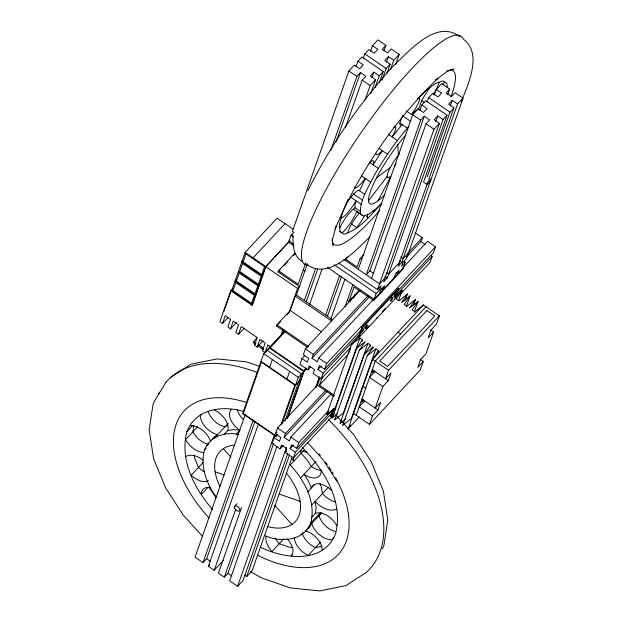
<?xml version="1.0" encoding="UTF-8"?>
<svg xmlns="http://www.w3.org/2000/svg" width="622" height="622" viewBox="0 0 622 622"><rect width="100%" height="100%" fill="white"/><g stroke="black" fill="none" stroke-linecap="round" stroke-linejoin="round"><path stroke-width="0.93" d="M332.265 238.98L332.171 240.768L336.035 226.081L335.141 229.028C358.614 172.582 394.169 120.816 437.989 78.216L435.594 80.09L448.104 70.752L446.487 71.483M243.311 411.375C222.256 405.194 195.728 408.786 186.857 431.746C179.517 459.977 194.367 488.604 212.499 509.449M193.854 425.72L192.921 431.831A16.118 9.493 43 0 0 208.572 444.45M238.109 434.389C224.946 431.443 209.412 436.768 204.413 450.141C199.95 466.679 206.691 483.838 216.269 497.266M265.291 535.775C280.825 542.571 303.909 541.016 310.798 522.985C316.24 501.659 304.415 480.223 290.256 464.984L303.785 450.491M311.653 517.364L315.284 513.477L316.139 507.855L315.129 501.402A18.38 10.823 43 0 0 336.588 508.85M408.693 126.81C395.437 141.73 384.209 158.346 374.149 175.544C368.442 187.712 359.298 200.144 360.535 214.186L363.489 216.013L368.838 214.1L376.24 208.588L380.703 204.21M232.076 289.284L230.77 290.684L219.885 321.605L222.544 323.424L227.769 317.826M223.92 311.42L231.228 290.676L232.527 289.284M293.04 229.106L277.078 218.182L245.138 252.4L231.664 290.661L252.408 304.866L252.05 305.254L230.77 290.684M222.544 323.424L225.265 315.696L230.583 319.335L227.862 327.063L230.521 328.882L236.399 322.585M230.521 328.882L233.242 321.154L238.56 324.801L235.839 332.529L238.498 334.348L244.384 328.051M238.498 334.348L241.219 326.62L257.181 337.544L254.46 345.272L257.119 347.099L262.997 340.794M252.05 305.254L265.656 266.605L289.829 240.706M252.408 304.866L265.882 266.605L273.058 258.923M256.917 337.971L253.613 341.509L253.208 342.668L255.564 344.285M299.392 286.517L278.112 271.946L278.516 270.788L295.015 253.107M293.46 232.636L291.042 235.233L288.592 242.183L294.105 245.962M379.389 82.485L383.245 71.53L361.965 56.967L357.953 61.259L363.279 64.898L359.648 68.793L354.33 65.147L348.88 70.978L292.402 231.368L293.996 232.457M257.119 347.099L259.84 339.363L265.159 343.01L262.437 350.738L265.096 352.557L267.818 344.829L270.858 346.913M356.025 66.748L357.953 61.259M330.772 150.54L356.865 76.444L360.488 72.556L365.814 76.195L362.183 80.082L345.428 127.65M363.232 58.452L364.834 53.889L368.846 49.597L374.164 53.235L377.795 49.348L372.477 45.701L377.919 39.87L385.897 45.336L383.968 50.825M336.012 142.073L360.488 72.556M284.806 331.067L263.72 353.654L242.627 413.56L275.632 436.154M370.541 51.191L372.477 45.701M245.293 414.439L195.044 557.141L203.021 562.599L206.652 558.712L254.973 421.506M307.952 347.612L276.432 326.029L276.837 324.871L290.272 310.479L295.302 296.181L296.391 295.015L332.646 319.84M268.564 349.541L269.163 347.822L303.738 371.497L287.162 418.59M305.752 262.811L298.202 284.262L278.516 270.788M269.645 367.307L272.366 359.578M281.136 335.141L283.072 329.644M289.191 312.26L297.573 288.46L299.532 286.361M371.979 77.672L373.915 72.183L379.233 75.83L375.043 87.718M282.629 334.107L283.912 330.453M296.134 295.769L307.392 263.782M365.005 100.181L370.16 85.548L375.602 79.717L370.284 76.071L373.915 72.183M203.021 562.599L253.278 419.904M370.774 93.44L375.602 79.717M223.453 560.368L214.217 570.265L208.347 566.245L258.596 423.551M386.503 62.122L388.431 56.633L393.749 60.272L390.53 69.423M304.43 300.317L315.681 268.362M381.939 80.316L386.114 68.459L390.126 64.159L384.8 60.521L388.431 56.633M306.133 301.903L317.702 269.038M386.9 73.31L390.126 64.159M214.217 570.265L235.746 509.13M309.429 304.873L321.971 269.264M395.654 64.501L399.2 54.441L391.215 48.975L387.592 52.87L382.266 49.224L385.897 45.336M241.561 507.451L218.431 573.15L224.301 577.169L227.932 573.282L273.672 443.393M286.929 379.14L289.65 371.412M224.301 577.169L274.551 434.475M277.42 434.117L274.115 437.655L272.078 443.447L280.055 448.913L283.352 445.375M274.115 437.655L279.433 441.293L280.794 437.429L275.476 433.783L277.521 427.99L317.772 384.863M304.601 355.753L301.958 358.583L299.921 364.383L307.898 369.841L310.541 367.019M360.138 290.241L305.363 348.919L303.318 354.719L308.644 358.358L307.284 362.222L301.958 358.583M280.934 424.764L294.906 385.08L261.395 362.136L243.295 413.537L276.806 436.481M282.038 423.504L298.296 377.329L306.351 368.706M284.985 420.923L301.561 373.83L266.986 350.155M276.977 446.347L229.619 580.816L237.596 586.274L243.047 580.443L287.823 453.298M287.628 417.906L303.971 371.497L306.568 368.714M325.71 314.887L339.534 275.632M344.977 260.167L347.364 256.886M280.055 448.913L281.416 445.049L286.734 448.687L285.374 452.552L293.351 458.017L333.61 414.89M331.075 393.967L290.816 437.095L289.455 440.959L284.137 437.32L285.498 433.456L325.757 390.328M307.898 369.841L309.258 365.977L314.577 369.623L313.216 373.488L321.193 378.946L350.894 347.13M373.433 299.345L318.658 358.023L317.298 361.895L311.98 358.249L313.34 354.385L368.115 295.707M327.405 316.474L341.556 276.308M330.71 319.436L344.852 279.27M237.596 586.274L286.563 447.241M293.351 458.017L295.396 452.217L290.077 448.579L291.438 444.714L296.756 448.353L333.05 409.47M321.193 378.946L323.238 373.153L317.92 369.507L319.28 365.643L324.598 369.289L360.892 330.399M244.392 574.992L246.677 576.555L289.518 454.9M364.041 254.281L360.084 258.519L357.09 267.025L345.381 259.009M315.898 387.039L319.42 377.033M316.116 387.071L319.63 377.087M292.06 457.294L252.12 570.724L246.677 576.555M320.042 377.849L317.445 385.212L333.991 396.548M345.117 306.646L352.829 284.736M358.272 269.272L412.713 114.689L418.155 108.85L423.481 112.496L427.104 108.609L421.786 104.962L425.798 100.671L447.07 115.241L423.94 180.94M296.756 448.353L298.793 442.561L328.494 410.745M324.598 369.289L326.643 363.489L435.532 246.833L427.555 241.375L402.473 268.238M334.411 395.39L319.451 385.15L322.282 377.103M347.387 300.193L348.981 301.289L354.019 286.983L373.698 300.465L402.737 269.357L405.186 262.398L403.592 261.31M350.24 301.724L351.523 298.07M353.871 297.837L355.154 294.183M419.858 110.452L421.786 104.962M424.321 116.26L420.69 120.147L366.257 274.737L369.88 270.85L424.321 116.26L429.639 119.906L426.016 123.794L371.575 278.384M427.065 102.156L428.667 97.592L432.679 93.3L437.997 96.939L441.628 93.051L436.31 89.412L441.752 83.581L449.729 89.039L447.801 94.528M434.374 94.902L436.31 89.412M361.911 341.571L362.556 339.736L359.897 337.917L335.398 407.48L326.814 414.345L351.313 344.782L358.567 337.007L361.973 327.343L398.267 288.46L398.803 288.826L395.398 298.49L359.104 337.373L358.567 337.007M348.802 353.148L350.373 348.678M334.504 413.062L331.199 416.6L330.671 416.235L333.454 408.327M331.199 416.6L333.983 408.693M359.104 337.373L362.502 327.708L398.803 288.826M435.812 121.383L437.748 115.894L443.066 119.533L387.265 277.987L383.634 281.875L439.435 123.42L434.117 119.782L437.748 115.894M337.14 413.988L332.132 417.992L356.631 348.429L362.556 339.736M332.871 416.406L333.275 415.247M373.698 300.465L376.147 293.506L379.778 289.619L381.138 285.755L377.507 289.642L338.539 262.95M377.507 289.642L433.993 129.252L439.435 123.42M369.896 347.029L370.541 345.202L367.882 343.383L343.383 412.946L334.791 419.811L359.291 350.248L365.215 341.564L356.631 348.429M379.552 293.467L380.913 289.603L384.544 285.716L383.183 289.58L381.589 288.491M450.336 105.826L452.264 100.336L457.582 103.983L401.781 262.43L398.158 266.325L427.221 183.793M345.84 418.878L340.11 423.458L364.609 353.887L370.541 345.202M427.127 176.951L449.947 112.162L453.951 107.87L448.633 104.224L452.264 100.336M394.068 277.917L395.429 274.053L399.06 270.166L397.699 274.03L396.113 272.941M428.83 179.214L453.951 107.87M377.546 353.413L378.518 350.668L375.859 348.841L351.36 418.412L342.769 425.277L367.268 355.714L373.2 347.022L364.609 353.887M372.555 348.856L373.2 347.022M449.729 89.039L446.098 92.927L451.416 96.573L455.047 92.686L463.032 98.144L406.547 258.534L402.916 262.422L401.555 266.286L405.186 262.398M359.306 416.896L348.087 428.916L372.586 359.353L378.518 350.668M396.416 293.732L398.267 288.46M356.196 415.278L375.245 361.172L426.062 306.732M398.578 300.41L402.123 290.342L395.53 297.417M406.353 257.15L420.869 241.593L422.229 237.728L415.053 232.815M405.186 300.395L407.449 293.988L398.857 300.854L396.198 299.034L402.123 290.342M406.236 306.794L410.108 295.808L401.517 302.673L407.449 293.988M353.537 413.459L369.491 424.383L372.485 415.885L377.927 410.053L380.648 402.317L375.206 408.156L382.825 386.511L388.276 380.68L390.997 372.951L385.554 378.782L388.548 370.277L439.357 315.844L423.403 304.912L414.812 311.777L412.153 309.958L418.085 301.273L409.494 308.139L415.426 299.454L406.835 306.319L404.176 304.492L410.108 295.808M413.49 304.943L415.426 299.454M430.611 255.455L432.127 256.497L430.09 262.297L400.389 294.113M435.532 246.833L433.487 252.633L397.855 290.808M414.213 312.26L418.085 301.273M420.169 359.298L423.302 361.444L420.309 369.95L369.491 424.383M430.517 329.932L433.643 332.07L426.023 353.716L420.581 359.547L417.86 367.275L423.302 361.444M439.357 315.844L436.364 324.342L430.922 330.173L428.2 337.901L433.643 332.07M347.877 199.6L342.706 211.923L339.511 224.052L339.985 231.656L344.114 234.206C359.897 229.386 370.541 215.352 381.317 203.627M346.034 204A16.118 3.25 -55.6 0 1 359.539 190.767L365.355 178.537A18.38 3.709 -55.6 0 1 354.175 186.88M461.267 101.541C468.125 84.545 482.905 53.197 463.118 38.968A138.224 27.873 -55.6 0 0 359.088 135.588A138.224 27.873 -55.6 0 0 308.714 265.392M382.312 549.016L383.688 546.256L384.279 543.224L387.801 520.07L383.401 491.092L371.241 461.765L353.739 434.708L335.6 414.711M307.89 190.713C330.204 145.952 358.707 104.294 392.163 67.122L393.812 65.489C408.856 51.766 436.465 18.295 459.899 36.853M378.098 200.735L390.834 176.368A19.748 3.981 -55.6 0 1 388.112 172.232A19.748 3.981 -55.6 0 1 399.596 153.385M417.346 98.75L424.974 91.278L435.322 83.496M165.88 382.39L154.684 400.778L153.3 403.546L152.709 406.578L149.187 429.732L153.587 458.709L165.747 488.029L183.257 515.086L202.694 536.522M212.048 439.684L213.377 437.491L217.677 434.654A16.118 9.493 43 0 1 200.331 415.527L201.645 414.112M320.796 512.785L319.024 515.7A16.118 9.493 43 0 0 335.289 531.53M332.132 417.992L333.213 416.413M334.791 419.811L335.872 418.233M340.11 423.458L341.19 421.872M342.769 425.277L343.849 423.699M348.087 428.916L350.785 424.966M368.488 200.844L387.156 176.407M397.73 144.934L397.746 144.91A51.439 10.372 -55.6 0 1 405.606 135.215M373.48 370.051L373.184 370.393A1.975 0.397 -55.6 0 0 372.01 372.85A1.975 0.397 -55.6 0 0 374.016 370.378M379.233 75.83L383.245 71.53M393.749 60.272L399.2 54.441M243.078 260.564L241.771 261.963L262.515 276.168M253.115 257.858L285.063 223.64M236.337 279.698L235.03 281.097L255.782 295.294M274.356 257.524L288.701 242.16M278.112 271.946L280.094 269.824M284.052 265.578L287.348 262.049M293.289 255.681L295.271 253.566M443.066 119.533L447.07 115.241M457.582 103.983L463.032 98.144M276.432 326.029L280.39 321.784M286.991 314.716L288.973 312.594M186.857 431.746L192.797 425.386M270.694 346.431L284.34 331.806M265.75 351.858L270.321 346.959M285.008 331.783L270.065 347.799L303.575 370.743L306.172 367.96M197.539 426.886L185.667 439.606A16.118 9.493 43 0 0 203.884 452.505M207.079 445.764L208.899 443.82M214.046 438.541L228.235 423.341M204.413 450.141L206.232 448.198M223.982 434.591L227.613 430.704L233.25 429.592L239.867 430.3A16.118 9.493 43 0 1 231.345 409.439M348.981 301.289L359.539 289.976M203.114 462.473L191.234 475.2A16.118 9.493 43 0 0 208.378 480.744M236.236 434.187L239.867 430.3M407.713 253.286L422.229 237.728M384.995 278.011L379.552 283.842L343.756 259.335M399.518 262.461L388.626 274.123L386.239 272.49M408.592 252.734L403.142 258.565L400.762 256.933M311.98 358.249L369.398 296.741M403.142 268.191L374.11 299.299L327.18 267.172M301.017 379.226L295.574 385.057L260.999 361.39M317.92 369.507L321.216 365.977M207.973 487.376L201.38 494.443A16.118 9.493 43 0 1 210.166 487.508M323.238 373.153L359.532 334.271M395.172 296.088L432.127 256.497M366.35 328.673L368.939 325.897M382.553 311.319L385.142 308.535M319.451 385.15L347.83 354.75M275.476 433.783L276.798 432.376M284.137 437.32L327.032 391.362M234.548 506.479L237.114 503.727M285.374 452.552L286.695 451.137M423.403 304.912L372.586 359.353L388.548 370.277M290.077 448.579L293.374 445.041M326.814 414.345L328.136 412.938M295.396 452.217L332.35 412.627M330.671 416.235L331.993 414.82M374.973 371.575L369.53 377.406L382.825 386.511M208.347 566.245L209.552 564.947M364.632 400.941L359.189 406.78L372.485 415.885M300.418 478.147L315.929 461.532M307.672 491.916L314.608 484.499M311.498 505.297L328.33 487.267M283.873 538.761L271.993 551.489A18.38 10.823 43 0 1 265.967 536.732M310.798 522.985L320.369 512.738M301.165 534.586L302.984 532.642M308.131 527.37L321.66 512.878M292.449 554.505L291.127 555.913A16.118 9.493 43 0 0 287.076 538.8M320.796 541.918L308.255 555.353A16.118 9.493 43 0 1 294.377 537.944M333.866 537.61L331.884 539.733A16.118 9.493 43 0 1 311.762 523.475L309.095 527.86L306.949 529.283M220.009 486.505A51.471 30.315 43 0 1 215.103 471.795A51.439 30.291 43 0 1 223.251 448.687L223.267 448.68A51.471 30.315 43 0 1 234.782 445.103M291.943 524.455L274.636 505.344M369.763 237.06C354.952 250.783 328.4 281.649 305.736 263.681M351.313 344.782L359.897 337.917M359.291 350.248L367.882 343.383M367.268 355.714L375.859 348.841M376.613 177.744L390.282 167.528M170.218 377.741L190.915 364.251L217.094 358.902L246.499 361.833L259.949 366.506M227.8 424.981L224.939 426.879A16.118 9.493 43 0 1 208.199 411.539M446.627 71.584L453.663 69.073L450.857 69.641M435.314 83.566L442.802 80.891L446.923 83.441L447.164 87.243M321.644 546.365L315.517 547.57A16.118 9.493 43 0 1 302.455 534.026M292.876 547.554L289.207 547.166L279.255 543.706A18.38 10.823 43 0 1 275.258 538.069M215.103 471.795L224.138 474.936M279.332 494.109L300.115 501.34M260.447 547.111L262.103 548.052C286.12 559.124 323.603 563.711 335.616 533.606C343.717 501.449 324.272 469.944 302.572 447.739M250.441 571.704L261.8 578.001L290.497 587.961L319.895 590.9L346.081 585.551L366.778 572.053L369.002 569.783A138.224 81.404 43 0 0 328.509 419.671M358.171 212.374L356.694 211.457A16.118 3.25 -55.6 0 1 342.053 232.931L339.767 231.368M364.834 53.889L386.114 68.459M428.667 97.592L449.947 112.162M421.498 100.562L424.538 102.646M348.88 70.978L356.865 76.444M362.183 80.082L370.16 85.548M412.713 114.689L420.69 120.147M426.016 123.794L433.993 129.252M406.213 110.887L413.055 115.568M402.504 115.778L410.87 121.5M399.86 123.032L407.457 128.233M388.353 134.298L397.474 140.541M379.218 148.541L387.576 154.264M423.061 181.803L426.98 184.485M369.305 162.241L378.417 168.484M361.561 175.933L370.681 182.176M359.539 190.767L364.857 194.414M353.358 193.831L362.478 200.074M420.869 241.593L425.432 244.718M372.905 210.547L374.428 211.589M350.699 197.127L361.335 204.413M341.105 217.988A16.118 3.25 -55.6 0 0 356.017 200.774L354.874 205.112L355.045 207.826L360.363 211.472M366.661 216.666L368.185 217.7A16.118 3.25 -55.6 0 1 367.765 214.038M353.654 209.381L362.012 215.103M351.469 224.021L356.787 227.66A18.38 3.709 -55.6 0 0 364.329 215.951M399.394 260.797L401.781 262.43M360.084 258.519L361.677 259.615M384.878 276.355L387.265 277.987M369.88 270.85L373.682 273.455M394.869 298.125L395.398 298.49M378.192 288.53L379.778 289.619M291.042 235.233L293.428 236.865M333.991 264.638L376.147 293.506M288.997 241.025L293.771 244.298M376.714 317.562L377.251 317.928M397.994 332.132L400.654 333.952M303.233 269.964L304.834 271.052M361.973 327.343L362.502 327.708M245.138 252.4L265.882 266.605M265.656 266.605L297.573 288.46M295.302 296.181L331.557 321.006M238.405 271.526L259.149 285.731M290.272 310.479L321.792 332.062M372.251 369.678L388.276 380.68M276.837 324.871L308.364 346.454M363.061 386.402L365.72 388.229M305.363 348.919L313.34 354.385M318.658 358.023L326.643 363.489M361.911 399.052L377.927 410.053M253.613 341.509L255.976 343.126M258.34 344.751L263.067 347.986M257.928 345.902L263.44 349.681M263.72 353.654L298.296 377.329M277.521 427.99L285.498 433.456M290.816 437.095L298.793 442.561M206.652 558.712L210.454 561.316M227.932 573.282L231.734 575.886M302.517 261.559C292.737 256.489 293.071 244.337 292.83 234.914M307.781 442.81L322.725 459.277L337.256 481.747M291.337 458.282L293.887 461.096A16.118 9.493 43 0 1 293.312 457.318M223.251 448.695L230.956 457.178M216.059 497.592L209.155 487.461M319.965 483.683L321.364 487.119L322.39 493.627A18.38 10.823 43 0 0 335.717 501.977M194.134 455.024L194.569 457.815L198.496 467.425A16.118 9.493 43 0 0 204.467 471.779M397.746 144.91L398.383 154.94M332.475 238.98L332.925 246.125M363.676 399.752A1.975 0.397 -55.6 0 1 362.315 401.742L362.051 401.999A1.975 0.397 -55.6 0 1 361.639 401.75A1.975 0.397 -55.6 0 1 362.836 399.759M335.662 408.996A1.975 0.397 -55.6 0 1 333.757 411.445A1.975 0.397 -55.6 0 1 334.426 409.54A1.975 0.397 -55.6 0 1 335.872 408.397M395.911 293.809A1.975 0.397 -55.6 0 1 394.076 296.655M394.566 294.812A1.975 0.397 -55.6 0 1 394.869 294.416M395.164 294.074A1.975 0.397 -55.6 0 1 395.429 293.817M392.28 297.697A1.975 0.397 -55.6 0 1 391.463 299.337A1.975 0.397 -55.6 0 1 390.227 300.714M391.533 297.961A1.975 0.397 -55.6 0 1 391.798 297.705M335.274 408.289A1.975 0.397 -55.6 0 1 333.641 410.761A1.975 0.397 -55.6 0 1 333.236 410.287M334.302 408.638A1.975 0.397 -55.6 0 1 334.597 408.296M363.24 328.805A1.975 0.397 -55.6 0 1 362.276 330.655A1.975 0.397 -55.6 0 1 361.024 331.876M360.939 331.821A1.975 0.397 -55.6 0 1 361.141 331.06M361.607 330.235A1.975 0.397 -55.6 0 1 361.895 329.808M366.871 324.917A1.975 0.397 -55.6 0 1 366.055 326.55A1.975 0.397 -55.6 0 1 364.819 327.934M364.772 327.172A1.975 0.397 -55.6 0 1 364.974 326.775M366.125 325.182A1.975 0.397 -55.6 0 1 366.389 324.925M449.924 69.827A105.312 21.234 -55.6 0 1 450.973 96.876M379.77 210.368A105.312 21.234 -55.6 0 1 332.272 242.347M339.752 227.854A16.118 3.25 -55.6 0 1 355.045 207.826M347.869 232.869A16.118 3.25 -55.6 0 1 359.446 212.981M403.095 115.606A16.118 3.25 -55.6 0 0 402.139 124.594L392.155 136.902A16.118 3.25 -55.6 0 0 393.78 127.082M375.906 153.502A16.118 3.25 -55.6 0 0 382.258 150.617L373.099 164.838A16.118 3.25 -55.6 0 0 369.204 163.096M418.73 97.39A16.118 3.25 -55.6 0 1 411.531 114.526L419.679 107.412A18.38 3.709 -55.6 0 1 430.129 87.43M442.716 84.234A16.118 3.25 -55.6 0 1 444.862 82.166M439.046 82.228A16.118 3.25 -55.6 0 1 433.285 94.319M384.536 195.106A51.439 10.372 -55.6 0 1 369.258 195.292A51.439 10.372 -55.6 0 1 397.722 144.957M394.9 166.261A6.585 1.33 -55.6 0 1 395.942 163.306M158.587 393.944A138.224 81.404 43 0 1 159.411 392.218M165.538 382.763A138.224 81.404 43 0 1 257.174 372.485M336.813 480.161A105.312 62.021 43 0 1 336.533 556.231A105.312 62.021 43 0 1 257.15 555.034M208.868 517.854A105.312 62.021 43 0 1 174.852 428.721A105.312 62.021 43 0 1 237.542 399.985M238.42 400.195A105.312 62.021 43 0 1 246.499 402.481M319.179 453.912A105.312 62.021 43 0 1 320.361 455.358M325.601 462.216A105.312 62.021 43 0 1 327.32 464.618M328.984 467.052A105.312 62.021 43 0 1 331.114 470.325M332.132 471.966A105.312 62.021 43 0 1 333.128 473.606M335.491 477.712A105.312 62.021 43 0 1 336.385 479.344M243.249 419.376A16.118 9.493 43 0 1 237.145 409.556M321.473 470.216A16.118 9.493 43 0 1 311.303 466.484L306.879 459.642L301.141 453.321A16.118 9.493 43 0 1 300.69 451.37M331.238 490.152A16.118 9.493 43 0 0 311.303 488.029L308.473 481.101L304.049 474.259A16.118 9.493 43 0 0 321.1 470.908M315.284 513.477A16.118 9.493 43 0 1 336.813 525.745M190.589 425.627A16.118 9.493 43 0 1 210.516 441.216M185.885 456.501A18.38 10.823 43 0 1 203.231 460.163M214.217 410.007A16.118 9.493 43 0 1 227.613 430.704M300.799 450.826A16.118 9.493 43 0 1 306.887 452.497M305.472 530.861A16.118 9.493 43 0 1 322.149 549.825M286.462 473.171A51.471 30.315 43 0 1 299.159 515.156A51.471 30.315 43 0 1 267.336 526.507M235.824 282.598L233.001 290.614L251.622 303.365L254.445 295.341L235.824 282.598M239.198 273.027L236.368 281.051L254.989 293.794L257.811 285.778L239.198 273.027M242.564 263.464L239.742 271.487L258.355 284.231L261.178 276.215L242.564 263.464M245.931 253.9L243.109 261.916L261.722 274.667L264.552 266.644L245.931 253.9M426.91 310.502L379.723 361.048L387.7 366.513L434.887 315.96L426.91 310.502M394.877 296.756A1.975 0.397 -55.6 0 0 396.432 294.012A1.975 0.397 -55.6 0 0 394.542 296.033A1.975 0.397 -55.6 0 0 394.877 296.756M391.246 300.651A1.975 0.397 -55.6 0 0 392.801 297.899A1.975 0.397 -55.6 0 0 390.919 299.921A1.975 0.397 -55.6 0 0 391.246 300.651M362.206 331.759A1.975 0.397 -55.6 0 0 363.761 329.007A1.975 0.397 -55.6 0 0 361.88 331.028A1.975 0.397 -55.6 0 0 362.206 331.759M365.837 327.864A1.975 0.397 -55.6 0 0 367.392 325.119A1.975 0.397 -55.6 0 0 365.511 327.141A1.975 0.397 -55.6 0 0 365.837 327.864M427.92 183.941A3.289 0.661 -55.6 0 0 430.766 179.229A3.289 0.661 -55.6 0 0 427.804 182.137A3.289 0.661 -55.6 0 0 427.92 183.941M234.572 508.267A3.289 1.936 43 0 0 239.299 510.957A3.289 1.936 43 0 0 237.425 506.378A3.289 1.936 43 0 0 234.572 508.267"/></g></svg>
